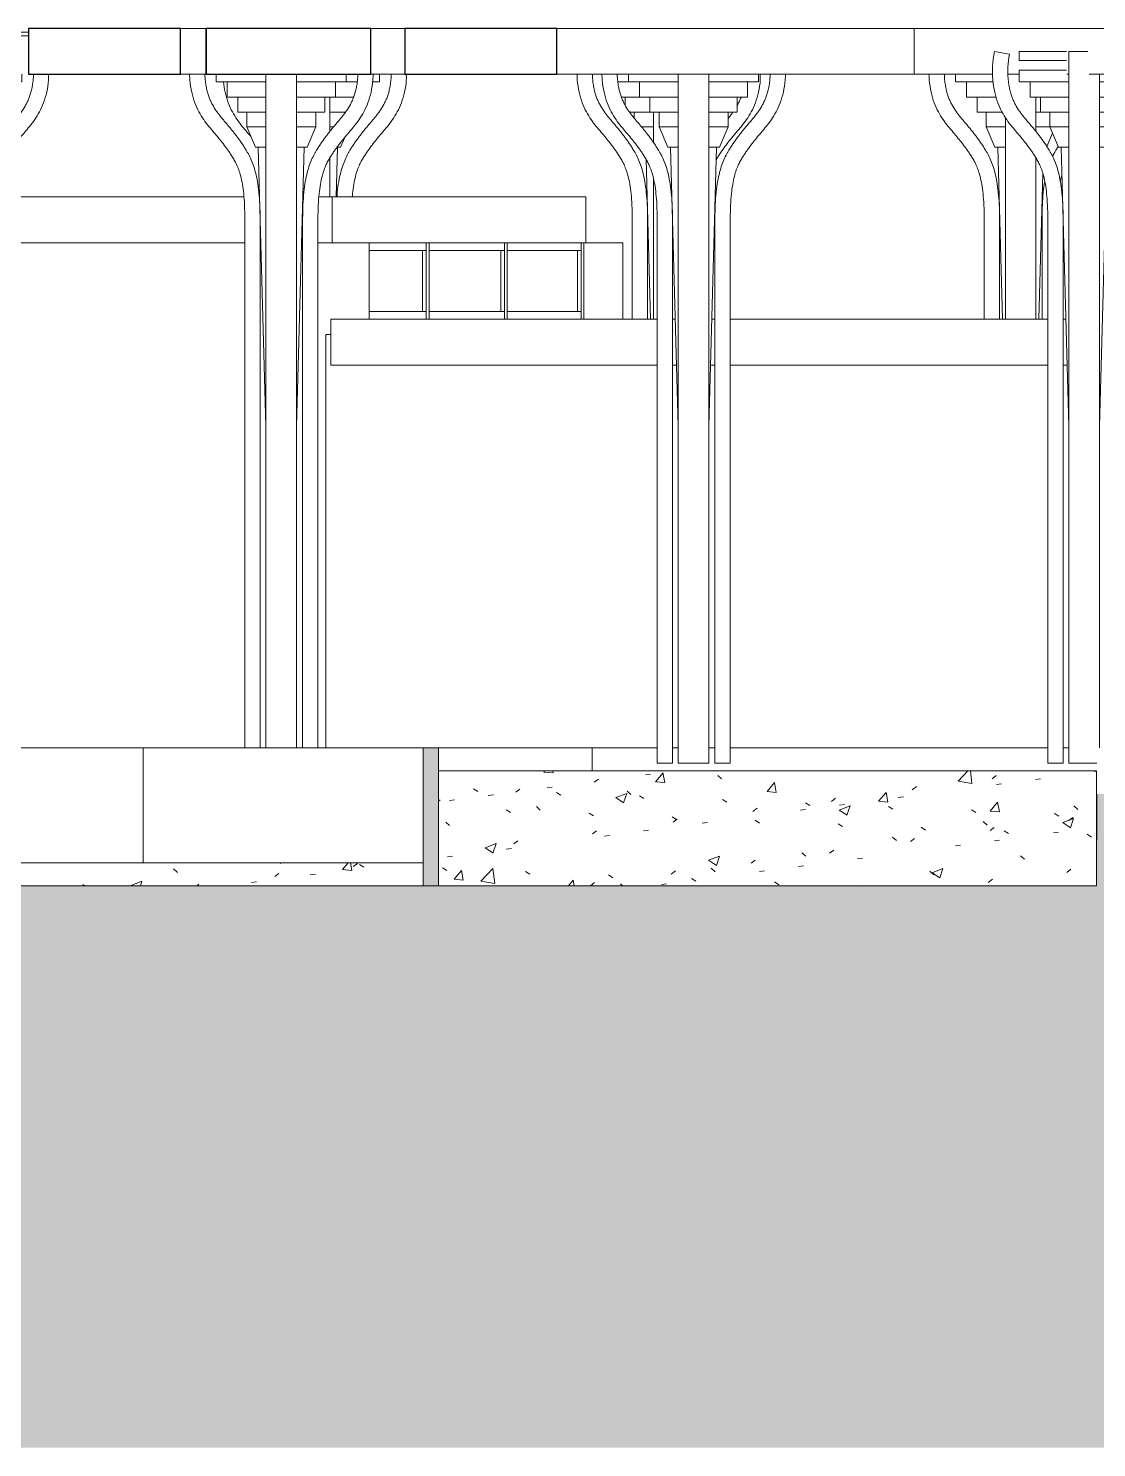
# Model space of a CAD drawing. Header units: millimetres. Extents: x -53195 to 48757, y -8729 to 15500.
# Drawn here: x 4624 to 11604, y -4570 to 4700 of the extents above; entities that cross this region are included whole.
import ezdxf

# ---------------------------------------------------------------- set-up
doc = ezdxf.new("R2010")
doc.units = ezdxf.units.MM
for name, color, linetype, lineweight in [('A-DETL-GENF', 92, 'Continuous', 9), ('A-DETL-THIN', 151, 'Continuous', 9), ('A-FLOR', 192, 'Continuous', 9), ('A-FLOR-FNSH', 192, 'Continuous', 35), ('A-FLOR-PATT', 8, 'Continuous', 35), ('A-GENM', 13, 'Continuous', 9), ('A-GLAZ-CURT', 52, 'Continuous', 9), ('A-GLAZ-CWMG', 51, 'Continuous', 9), ('A-WALL', 113, 'Continuous', 9), ('A-WALL-PATT', 111, 'Continuous', 25), ('I-WALL', 2, 'Continuous', 9)]:
    doc.layers.add(name, color=color, linetype=linetype, lineweight=lineweight)
pattern_1 = [(50, (-5970.54, 5575), (728.737, -63.756), [76.2, -838.2]), (355, (-5970.54, 5575), (-140.972, 764.228), [60.96, -670.56]), (100.451, (-5909.8, 5569.7), (587.77, 700.467), [64.76, -712.36]), (46.184, (-5970.5, 5778.2), (1084.316, -168.17), [114.3, -1257.3]), (96.636, (-5880.2, 5764.2), (949.61, 989.71), [97.14, -1068.54]), (351.184, (-5970.5, 5778.2), (949.62, 989.7), [91.44, -1005.84]), (21, (-5868.94, 5727.4), (606.458, -409.06), [76.2, -838.2]), (326, (-5868.94, 5727.4), (247.208, 736.753), [60.96, -670.56]), (71.451, (-5818.4, 5693.3), (853.668, 327.685), [64.76, -712.36]), (37.5, (-5970.54, 5575), (12.3547, 338.22), [33.528, -628.904, 33.528, -647.192, -673.1]), (37.5, (-5970.54, 5575), (12.3547, 338.22), [-1343.152, 33.528, -639.572]), (7.5, (-5970.54, 5575), (267.279, 400.722), [33.528, -354.584, 33.528, -613.664, -256.54]), (7.5, (-5970.54, 5575), (267.279, 400.722), [-1035.304, 33.528, -223.012]), (327.5, (-6197.1, 5575), (542.3633, -22.9153), [33.528, -220.472, 33.528, -758.952, -1051.56]), (327.5, (-6197.1, 5575), (542.3633, -22.9153), [-1046.48, 33.528, -1018.032]), (317.5, (-6298.7, 5575), (592.517, 101.707), [33.528, -296.672, 33.528, -492.76, -746.76]), (317.5, (-6298.7, 5575), (592.517, 101.707), [-856.488, 33.528, -713.232])]

# ---------------------------------------------------------------- blocks, each defined once
blk = doc.blocks.new('System Panel - Glazed-164033-Section 4')
at = {"layer": 'A-GLAZ-CURT'}
blk.add_line((8211.8, 2850), (8211.8, 3250), dxfattribs=at)
blk = doc.blocks.new('Rectangular Mullion - 50 x 150mm-163985-Section 4')
at = {"layer": 'A-GLAZ-CWMG'}
for p, q in [((7752.4, 2800), (7752.4, 2850)), ((7752.4, 2850), (8235.6, 2850)), ((8235.6, 2850), (8235.6, 2800))]:
    blk.add_line(p, q, dxfattribs=at)
blk = doc.blocks.new('System Panel - Glazed-164034-Section 4')
at = {"layer": 'A-GLAZ-CURT'}
blk.add_line((7710.4, 2850), (7710.4, 3250), dxfattribs=at)
blk = doc.blocks.new('Rectangular Mullion - 50 x 150mm-163987-Section 4')
at = {"layer": 'A-GLAZ-CWMG'}
for p, q in [((7241.9, 2800), (7241.9, 2850)), ((7241.9, 2850), (7734.1, 2850)), ((7734.1, 2850), (7734.1, 2800))]:
    blk.add_line(p, q, dxfattribs=at)
blk = doc.blocks.new('Rectangular Mullion - 50 x 150mm-V5-Section 4')
at = {"layer": 'A-GLAZ-CWMG'}
for p, q in [((6850.8, 2850), (7223.6, 2850)), ((7223.6, 2850), (7223.6, 2800))]:
    blk.add_line(p, q, dxfattribs=at)
blk = doc.blocks.new('Rectangular Mullion - 50 x 150mm-163982-Section 4')
at = {"layer": 'A-GLAZ-CWMG'}
for p, q in [((7734.1, 3300), (7752.4, 3300)), ((7734.1, 3300), (7734.1, 2800)), ((7752.4, 3300), (7752.4, 2800))]:
    blk.add_line(p, q, dxfattribs=at)
blk = doc.blocks.new('Rectangular Mullion - 50 x 150mm-163992-Section 4')
at = {"layer": 'A-GLAZ-CWMG'}
for p, q in [((8235.6, 3300), (8253.8, 3300)), ((8235.6, 2800), (8235.6, 3300)), ((8253.8, 2800), (8253.8, 3300))]:
    blk.add_line(p, q, dxfattribs=at)
blk = doc.blocks.new('Rectangular Mullion - 50 x 150mm-163983-Section 4')
at = {"layer": 'A-GLAZ-CWMG'}
for p, q in [((7223.6, 3300), (6850.8, 3300)), ((7223.6, 3250), (6850.8, 3250)), ((7223.6, 3300), (7223.6, 3250))]:
    blk.add_line(p, q, dxfattribs=at)
blk = doc.blocks.new('Rectangular Mullion - 50 x 150mm-164031-Section 4')
at = {"layer": 'A-GLAZ-CWMG'}
for p, q in [((7734.1, 3300), (7507.6, 3300)), ((7734.1, 3250), (7507.6, 3250)), ((7734.1, 3300), (7734.1, 3250))]:
    blk.add_line(p, q, dxfattribs=at)
blk = doc.blocks.new('Rectangular Mullion - 50 x 150mm-V6-Section 4')
at = {"layer": 'A-GLAZ-CWMG'}
for p, q in [((7752.4, 3250), (7752.4, 3300)), ((8235.6, 3300), (7752.4, 3300)), ((8235.6, 3250), (7752.4, 3250)), ((8235.6, 3300), (8235.6, 3250))]:
    blk.add_line(p, q, dxfattribs=at)
blk = doc.blocks.new('Rectangular Mullion - 50 x 150mm-164032-Section 4')
at = {"layer": 'A-GLAZ-CWMG'}
for p, q in [((7241.9, 3250), (7241.9, 3300)), ((7507.6, 3300), (7241.9, 3300)), ((7507.6, 3250), (7241.9, 3250))]:
    blk.add_line(p, q, dxfattribs=at)
blk = doc.blocks.new('Family7 - Family7-230587-Section 4')
at = {"layer": 'A-GENM', "lineweight": 25}
for p, q in [((5617.4, 4700), (4623.8, 4700)), ((4623.8, 4700), (4623.8, 4400)), ((5617.4, 4400), (5617.4, 4700)), ((6862.6, 4700), (5785.4, 4700)), ((5785.4, 4700), (5785.4, 4400)), ((6862.6, 4400), (6862.6, 4700)), ((8076, 4700), (7083.5, 4700)), ((7083.5, 4700), (7083.5, 4400)), ((8076, 4400), (8076, 4700)), ((4623.8, 4400), (5617.4, 4400)), ((5785.4, 4400), (6862.6, 4400)), ((7083.5, 4400), (8076, 4400))]:
    blk.add_line(p, q, dxfattribs=at)
at = {"layer": 'A-GENM'}
for p, q in [((5617.4, 4700), (5783.9, 4700)), ((5783.9, 4700), (5785.4, 4700)), ((5783.9, 4700), (5783.9, 4400)), ((6862.6, 4700), (7083.5, 4700)), ((8076, 4700), (10411.6, 4700)), ((10411.6, 4700), (12754.6, 4700)), ((10411.6, 4400), (10411.6, 4700)), ((5783.9, 4400), (5617.4, 4400)), ((5785.4, 4400), (5783.9, 4400)), ((7083.5, 4400), (6862.6, 4400)), ((10411.6, 4400), (8076, 4400)), ((10924.5, 4400), (10411.6, 4400)), ((11099.8, 4400), (11024.5, 4400)), ((11423.3, 4400), (11408.7, 4400)), ((12754.6, 4400), (11556.5, 4400))]:
    blk.add_line(p, q, dxfattribs=at)
blk = doc.blocks.new('Family8 - COLUMN-V39-Section 4')
at = {"layer": 'A-GENM'}
for p, q in [((3204.4, 4400), (3204.4, 4351.4)), ((4053.9, 4351.4), (4053.9, 4400)), ((3529, 4351.4), (3205.9, 4351.4)), ((3275.6, 4351.4), (3275.6, 4251.4)), ((4052.4, 4351.4), (3729.3, 4351.4)), ((3982.7, 4251.4), (3982.7, 4351.4)), ((3528.9, 4251.4), (3277.1, 4251.4)), ((3344.5, 4251.4), (3344.5, 4151.7)), ((3981.2, 4251.4), (3729.4, 4251.4)), ((3913.8, 4151.7), (3913.8, 4251.4)), ((3528.9, 4151.7), (3346.1, 4151.7)), ((3403.7, 4151.7), (3403.7, 4056.7)), ((3912.2, 4151.7), (3729.4, 4151.7)), ((3854.5, 4056.7), (3854.5, 4151.7)), ((3403.7, 4056.7), (3460.4, 3923.2)), ((3529.2, 4056.7), (3403.7, 4056.7)), ((3854.5, 4056.7), (3729.1, 4056.7)), ((3797.9, 3923.2), (3854.5, 4056.7)), ((3478.2, 3923.2), (3460.4, 3923.2)), ((3529.1, 2100), (3479.1, 3923.2)), ((3479.1, 3923.2), (3529.3, 3923.2)), ((3729, 3923.2), (3779.1, 3923.2)), ((3779.1, 3923.2), (3729.1, 2100)), ((3797.9, 3923.2), (3780.1, 3923.2)), ((3391.2, 3456.4), (3391.2, 0)), ((3491.2, 3456.4), (3491.2, 0)), ((3529.3, 0), (3529.3, 3456.4)), ((3729, 3456.4), (3729, 0)), ((3769.1, 3456.4), (3769.1, 0)), ((3869.1, 0), (3869.1, 3456.4))]:
    blk.add_line(p, q, dxfattribs=at)
for points, knots in [([(3030.3, 4399.8), (3030.6, 4387.4), (3032.9, 4346.6), (3042.7, 4282.3), (3063.4, 4212.6), (3090.7, 4153.6), (3122.3, 4103.1), (3155.9, 4059.2), (3189.3, 4020.1), (3220.1, 3983.8), (3249.2, 3947.7), (3273, 3915.6), (3292.4, 3887.4), (3307.3, 3864.7), (3322.5, 3839.8), (3342.5, 3801.5), (3365.6, 3739.4), (3385.7, 3628.5), (3391.2, 3520.9), (3391.2, 3456.4)], [-2.390716, -2.390716, -2.390716, -2.390716, -2.321029, -2.155241, -1.989453, -1.823666, -1.657878, -1.49209, -1.326302, -1.160515, -0.994727, -0.828939, -0.746045, -0.663151, -0.580257, -0.497363, -0.331576, -0.165788, 0, 0, 0, 0]), ([(3491.2, 3456.4), (3491.2, 3523.7), (3486.9, 3609.5), (3474.3, 3700.9), (3461.6, 3759.7), (3446.1, 3810.2), (3428.3, 3853.3), (3412.6, 3883.4), (3400.4, 3904.1), (3393.1, 3915.8), (3387.7, 3924.3), (3382.3, 3932.7), (3375.6, 3942.8), (3367.6, 3954.6), (3357, 3969.8), (3343.8, 3988), (3328.2, 4008.7), (3312.5, 4028.5), (3296.9, 4047.6), (3283.7, 4063.4), (3273.1, 4075.9), (3262.3, 4088.6), (3249, 4104.2), (3233.6, 4122.8), (3218.8, 4141.6), (3200.1, 4167.4), (3183.1, 4194.6), (3168.1, 4224.7), (3158, 4249), (3149.1, 4275.6), (3141.5, 4305), (3135.6, 4336.9), (3131.9, 4368.7), (3130.6, 4390.2), (3130.3, 4399.8)], [0, 0, 0, 0, 0.165788, 0.248682, 0.331576, 0.414469, 0.497363, 0.580257, 0.621704, 0.663151, 0.683875, 0.704598, 0.746045, 0.787492, 0.828939, 0.911833, 0.994727, 1.077621, 1.160515, 1.243408, 1.284855, 1.326302, 1.409196, 1.49209, 1.574984, 1.657878, 1.823666, 1.90656, 1.989453, 2.072347, 2.155241, 2.238135, 2.321029, 2.384771, 2.384771, 2.384771, 2.384771]), ([(3529.3, 3456.4), (3529.3, 3520.9), (3529.3, 3628.5), (3529.3, 3739.4), (3529.3, 3801.5), (3529.3, 3839.8), (3529.3, 3864.7), (3529.3, 3887.4), (3529.3, 3915.6), (3529.3, 3947.7), (3529.3, 3983.8), (3529.3, 4020.1), (3529.3, 4059.2), (3529.3, 4103.1), (3529.3, 4153.6), (3529.3, 4212.6), (3529.3, 4282.3), (3529.3, 4346.6), (3529.3, 4387.4), (3529.3, 4399.8)], [0, 0, 0, 0, 0.165788, 0.331576, 0.497363, 0.580257, 0.663151, 0.746045, 0.828939, 0.994727, 1.160515, 1.326302, 1.49209, 1.657878, 1.823666, 1.989453, 2.155241, 2.321029, 2.390716, 2.390716, 2.390716, 2.390716]), ([(3729, 4399.8), (3729, 4387.4), (3729, 4346.6), (3729, 4282.3), (3729, 4212.6), (3729, 4153.6), (3729, 4103.1), (3729, 4059.2), (3729, 4020.1), (3729, 3983.8), (3729, 3947.7), (3729, 3915.6), (3729, 3887.4), (3729, 3864.7), (3729, 3839.8), (3729, 3801.5), (3729, 3739.4), (3729, 3628.5), (3729, 3520.9), (3729, 3456.4)], [-2.390716, -2.390716, -2.390716, -2.390716, -2.321029, -2.155241, -1.989453, -1.823666, -1.657878, -1.49209, -1.326302, -1.160515, -0.994727, -0.828939, -0.746045, -0.663151, -0.580257, -0.497363, -0.331576, -0.165788, 0, 0, 0, 0]), ([(4129.9, 4399.8), (4129.6, 4390.2), (4128.4, 4368.7), (4124.7, 4336.9), (4118.8, 4305), (4111.2, 4275.6), (4102.3, 4249), (4092.1, 4224.7), (4077.2, 4194.6), (4060.2, 4167.4), (4041.5, 4141.6), (4026.7, 4122.8), (4011.3, 4104.2), (3998, 4088.6), (3987.2, 4075.9), (3976.5, 4063.4), (3963.4, 4047.6), (3947.7, 4028.5), (3932.1, 4008.7), (3916.4, 3988), (3903.3, 3969.8), (3892.7, 3954.6), (3884.7, 3942.8), (3878, 3932.7), (3872.6, 3924.3), (3867.1, 3915.8), (3859.9, 3904.1), (3847.7, 3883.4), (3831.9, 3853.3), (3814.1, 3810.2), (3798.6, 3759.7), (3785.9, 3700.9), (3773.3, 3609.5), (3769.1, 3523.7), (3769.1, 3456.4)], [-2.384771, -2.384771, -2.384771, -2.384771, -2.321029, -2.238135, -2.155241, -2.072347, -1.989453, -1.90656, -1.823666, -1.657878, -1.574984, -1.49209, -1.409196, -1.326302, -1.284855, -1.243408, -1.160515, -1.077621, -0.994727, -0.911833, -0.828939, -0.787492, -0.746045, -0.704598, -0.683875, -0.663151, -0.621704, -0.580257, -0.497363, -0.414469, -0.331576, -0.248682, -0.165788, 0, 0, 0, 0]), ([(3869.1, 3456.4), (3869.1, 3520.9), (3874.5, 3628.5), (3894.7, 3739.4), (3917.7, 3801.5), (3937.7, 3839.8), (3953, 3864.7), (3967.8, 3887.4), (3987.2, 3915.6), (4011.1, 3947.7), (4040.2, 3983.8), (4070.9, 4020.1), (4104.3, 4059.2), (4138, 4103.1), (4169.6, 4153.6), (4196.8, 4212.6), (4217.6, 4282.3), (4227.4, 4346.6), (4229.6, 4387.4), (4229.9, 4399.8)], [0, 0, 0, 0, 0.165788, 0.331576, 0.497363, 0.580257, 0.663151, 0.746045, 0.828939, 0.994727, 1.160515, 1.326302, 1.49209, 1.657878, 1.823666, 1.989453, 2.155241, 2.321029, 2.390716, 2.390716, 2.390716, 2.390716])]:
    blk.add_open_spline(points, degree=3, knots=knots, dxfattribs=at)
blk = doc.blocks.new('Family8 - COLUMN-V40-Section 4')
at = {"layer": 'A-GENM'}
for p, q in [((8545.6, 4400), (8545.6, 4351.4)), ((9395.1, 4351.4), (9395.1, 4400)), ((8870.2, 4351.4), (8547.1, 4351.4)), ((8616.8, 4351.4), (8616.8, 4251.4)), ((9393.6, 4351.4), (9070.5, 4351.4)), ((9323.9, 4251.4), (9323.9, 4351.4)), ((8870.1, 4251.4), (8618.3, 4251.4)), ((8685.7, 4251.4), (8685.7, 4151.7)), ((9322.4, 4251.4), (9070.6, 4251.4)), ((9255, 4151.7), (9255, 4251.4)), ((8870.1, 4151.7), (8687.3, 4151.7)), ((8744.9, 4151.7), (8744.9, 4056.7)), ((9253.4, 4151.7), (9070.6, 4151.7)), ((9195.7, 4056.7), (9195.7, 4151.7)), ((8744.9, 4056.7), (8801.6, 3923.2)), ((8870.4, 4056.7), (8744.9, 4056.7)), ((9195.7, 4056.7), (9070.3, 4056.7)), ((9139.1, 3923.2), (9195.7, 4056.7)), ((8819.4, 3923.2), (8801.6, 3923.2)), ((8870.3, 2100), (8820.3, 3923.2)), ((8820.3, 3923.2), (8870.5, 3923.2)), ((9070.2, 3923.2), (9120.3, 3923.2)), ((9120.3, 3923.2), (9070.3, 2100)), ((9139.1, 3923.2), (9121.3, 3923.2)), ((8732.4, 3456.4), (8732.4, -100)), ((8832.4, 3456.4), (8832.4, -100)), ((8870.5, -100), (8870.5, 3456.4)), ((9070.2, 3456.4), (9070.2, -100)), ((9110.3, 3456.4), (9110.3, -100)), ((9210.3, -100), (9210.3, 3456.4)), ((8832.4, -100), (8732.4, -100)), ((9070.2, -100), (8870.5, -100)), ((9210.3, -100), (9110.3, -100))]:
    blk.add_line(p, q, dxfattribs=at)
for points, knots in [([(8371.5, 4399.8), (8371.8, 4387.4), (8374.1, 4346.6), (8383.9, 4282.3), (8404.6, 4212.6), (8431.9, 4153.6), (8463.5, 4103.1), (8497.1, 4059.2), (8530.5, 4020.1), (8561.3, 3983.8), (8590.4, 3947.7), (8614.2, 3915.6), (8633.6, 3887.4), (8648.5, 3864.7), (8663.7, 3839.8), (8683.7, 3801.5), (8706.8, 3739.4), (8726.9, 3628.5), (8732.4, 3520.9), (8732.4, 3456.4)], [-2.390716, -2.390716, -2.390716, -2.390716, -2.321029, -2.155241, -1.989453, -1.823666, -1.657878, -1.49209, -1.326302, -1.160515, -0.994727, -0.828939, -0.746045, -0.663151, -0.580257, -0.497363, -0.331576, -0.165788, 0, 0, 0, 0]), ([(8832.4, 3456.4), (8832.4, 3523.7), (8828.1, 3609.5), (8815.5, 3700.9), (8802.8, 3759.7), (8787.3, 3810.2), (8769.5, 3853.3), (8753.8, 3883.4), (8741.6, 3904.1), (8734.3, 3915.8), (8728.9, 3924.3), (8723.5, 3932.7), (8716.8, 3942.8), (8708.8, 3954.6), (8698.2, 3969.8), (8685, 3988), (8669.4, 4008.7), (8653.7, 4028.5), (8638.1, 4047.6), (8624.9, 4063.4), (8614.3, 4075.9), (8603.5, 4088.6), (8590.2, 4104.2), (8574.8, 4122.8), (8560, 4141.6), (8541.3, 4167.4), (8524.3, 4194.6), (8509.3, 4224.7), (8499.2, 4249), (8490.3, 4275.6), (8482.7, 4305), (8476.8, 4336.9), (8473.1, 4368.7), (8471.8, 4390.2), (8471.5, 4399.8)], [0, 0, 0, 0, 0.165788, 0.248682, 0.331576, 0.414469, 0.497363, 0.580257, 0.621704, 0.663151, 0.683875, 0.704598, 0.746045, 0.787492, 0.828939, 0.911833, 0.994727, 1.077621, 1.160515, 1.243408, 1.284855, 1.326302, 1.409196, 1.49209, 1.574984, 1.657878, 1.823666, 1.90656, 1.989453, 2.072347, 2.155241, 2.238135, 2.321029, 2.384771, 2.384771, 2.384771, 2.384771]), ([(8870.5, 3456.4), (8870.5, 3520.9), (8870.5, 3628.5), (8870.5, 3739.4), (8870.5, 3801.5), (8870.5, 3839.8), (8870.5, 3864.7), (8870.5, 3887.4), (8870.5, 3915.6), (8870.5, 3947.7), (8870.5, 3983.8), (8870.5, 4020.1), (8870.5, 4059.2), (8870.5, 4103.1), (8870.5, 4153.6), (8870.5, 4212.6), (8870.5, 4282.3), (8870.5, 4346.6), (8870.5, 4387.4), (8870.5, 4399.8)], [0, 0, 0, 0, 0.165788, 0.331576, 0.497363, 0.580257, 0.663151, 0.746045, 0.828939, 0.994727, 1.160515, 1.326302, 1.49209, 1.657878, 1.823666, 1.989453, 2.155241, 2.321029, 2.390716, 2.390716, 2.390716, 2.390716]), ([(9070.2, 4399.8), (9070.2, 4387.4), (9070.2, 4346.6), (9070.2, 4282.3), (9070.2, 4212.6), (9070.2, 4153.6), (9070.2, 4103.1), (9070.2, 4059.2), (9070.2, 4020.1), (9070.2, 3983.8), (9070.2, 3947.7), (9070.2, 3915.6), (9070.2, 3887.4), (9070.2, 3864.7), (9070.2, 3839.8), (9070.2, 3801.5), (9070.2, 3739.4), (9070.2, 3628.5), (9070.2, 3520.9), (9070.2, 3456.4)], [-2.390716, -2.390716, -2.390716, -2.390716, -2.321029, -2.155241, -1.989453, -1.823666, -1.657878, -1.49209, -1.326302, -1.160515, -0.994727, -0.828939, -0.746045, -0.663151, -0.580257, -0.497363, -0.331576, -0.165788, 0, 0, 0, 0]), ([(9471.1, 4399.8), (9470.8, 4390.2), (9469.6, 4368.7), (9465.9, 4336.9), (9460, 4305), (9452.4, 4275.6), (9443.5, 4249), (9433.4, 4224.7), (9418.4, 4194.6), (9401.4, 4167.4), (9382.7, 4141.6), (9367.9, 4122.8), (9352.5, 4104.2), (9339.2, 4088.6), (9328.4, 4075.9), (9317.7, 4063.4), (9304.6, 4047.6), (9288.9, 4028.5), (9273.3, 4008.7), (9257.6, 3988), (9244.5, 3969.8), (9233.9, 3954.6), (9225.9, 3942.8), (9219.2, 3932.7), (9213.8, 3924.3), (9208.3, 3915.8), (9201.1, 3904.1), (9188.9, 3883.4), (9173.1, 3853.3), (9155.3, 3810.2), (9139.8, 3759.7), (9127.1, 3700.9), (9114.5, 3609.5), (9110.3, 3523.7), (9110.3, 3456.4)], [-2.384771, -2.384771, -2.384771, -2.384771, -2.321029, -2.238135, -2.155241, -2.072347, -1.989453, -1.90656, -1.823666, -1.657878, -1.574984, -1.49209, -1.409196, -1.326302, -1.284855, -1.243408, -1.160515, -1.077621, -0.994727, -0.911833, -0.828939, -0.787492, -0.746045, -0.704598, -0.683875, -0.663151, -0.621704, -0.580257, -0.497363, -0.414469, -0.331576, -0.248682, -0.165788, 0, 0, 0, 0]), ([(9210.3, 3456.4), (9210.3, 3520.9), (9215.7, 3628.5), (9235.9, 3739.4), (9258.9, 3801.5), (9278.9, 3839.8), (9294.2, 3864.7), (9309, 3887.4), (9328.4, 3915.6), (9352.3, 3947.7), (9381.4, 3983.8), (9412.1, 4020.1), (9445.5, 4059.2), (9479.2, 4103.1), (9510.8, 4153.6), (9538, 4212.6), (9558.8, 4282.3), (9568.6, 4346.6), (9570.8, 4387.4), (9571.2, 4399.8)], [0, 0, 0, 0, 0.165788, 0.331576, 0.497363, 0.580257, 0.663151, 0.746045, 0.828939, 0.994727, 1.160515, 1.326302, 1.49209, 1.657878, 1.823666, 1.989453, 2.155241, 2.321029, 2.390716, 2.390716, 2.390716, 2.390716])]:
    blk.add_open_spline(points, degree=3, knots=knots, dxfattribs=at)
blk = doc.blocks.new('Family8 - COLUMN-V41-Section 4')
at = {"layer": 'A-GENM'}
for p, q in [((11034.4, 4532.6), (10935.9, 4550)), ((11098.4, 4550), (11098.4, 4490)), ((11408.4, 4550), (11098.4, 4550)), ((11423.3, 4550), (11547.7, 4550)), ((11098.4, 4490), (11408.4, 4490)), ((11098.4, 4426.4), (11098.4, 4351.4)), ((11408.4, 4426.4), (11098.4, 4426.4)), ((11947.9, 4351.4), (11947.9, 4400)), ((11422.9, 4351.4), (11099.8, 4351.4)), ((11169.6, 4351.4), (11169.6, 4251.4)), ((11946.4, 4351.4), (11623.3, 4351.4)), ((11876.7, 4251.4), (11876.7, 4351.4)), ((11422.9, 4251.4), (11171.1, 4251.4)), ((11238.5, 4251.4), (11238.5, 4151.7)), ((11875.1, 4251.4), (11623.4, 4251.4)), ((11807.7, 4151.7), (11807.7, 4251.4)), ((11422.9, 4151.7), (11240.1, 4151.7)), ((11297.7, 4151.7), (11297.7, 4056.7)), ((11806.2, 4151.7), (11623.4, 4151.7)), ((11748.5, 4056.7), (11748.5, 4151.7)), ((11297.7, 4056.7), (11354.4, 3923.2)), ((11423.2, 4056.7), (11297.7, 4056.7)), ((11748.5, 4056.7), (11623.1, 4056.7)), ((11691.9, 3923.2), (11748.5, 4056.7)), ((11372.2, 3923.2), (11354.4, 3923.2)), ((11423.1, 2100), (11373.1, 3923.2)), ((11373.1, 3923.2), (11423.3, 3923.2)), ((11623, 3923.2), (11673.1, 3923.2)), ((11673.1, 3923.2), (11623.1, 2100)), ((11691.9, 3923.2), (11674.1, 3923.2)), ((11285.2, 3456.4), (11285.2, -100)), ((11385.2, 3456.4), (11385.2, -100)), ((11423.3, -100), (11423.3, 3456.4)), ((11623, 3456.4), (11623, 0)), ((11663, 3456.4), (11663, 0)), ((11763, 0), (11763, 3456.4)), ((11385.2, -100), (11285.2, -100)), ((11605.5, -100), (11423.3, -100))]:
    blk.add_line(p, q, dxfattribs=at)
for points, knots in [([(10935.9, 4550), (10924, 4482.2), (10920.4, 4388.5), (10936.7, 4282.3), (10957.4, 4212.6), (10984.7, 4153.6), (11016.3, 4103.1), (11049.9, 4059.2), (11083.3, 4020.1), (11114, 3983.8), (11143.1, 3947.7), (11167, 3915.6), (11186.4, 3887.4), (11201.3, 3864.7), (11216.5, 3839.8), (11236.5, 3801.5), (11259.6, 3739.4), (11279.7, 3628.5), (11285.2, 3520.9), (11285.2, 3456.4)], [-2.652605, -2.652605, -2.652605, -2.652605, -2.321029, -2.155241, -1.989453, -1.823666, -1.657878, -1.49209, -1.326302, -1.160515, -0.994727, -0.828939, -0.746045, -0.663151, -0.580257, -0.497363, -0.331576, -0.165788, 0, 0, 0, 0]), ([(11423.3, 3456.4), (11423.3, 3520.9), (11423.3, 3628.5), (11423.3, 3739.4), (11423.3, 3801.5), (11423.3, 3839.8), (11423.3, 3864.7), (11423.3, 3887.4), (11423.3, 3915.6), (11423.3, 3947.7), (11423.3, 3983.8), (11423.3, 4020.1), (11423.3, 4059.2), (11423.3, 4103.1), (11423.3, 4153.6), (11423.3, 4212.6), (11423.3, 4282.3), (11423.3, 4388.5), (11423.3, 4482.2), (11423.3, 4550)], [0, 0, 0, 0, 0.165788, 0.331576, 0.497363, 0.580257, 0.663151, 0.746045, 0.828939, 0.994727, 1.160515, 1.326302, 1.49209, 1.657878, 1.823666, 1.989453, 2.155241, 2.321029, 2.652605, 2.652605, 2.652605, 2.652605]), ([(11385.2, 3456.4), (11385.2, 3523.7), (11380.9, 3609.5), (11368.3, 3700.9), (11355.6, 3759.7), (11340.1, 3810.2), (11322.3, 3853.3), (11306.6, 3883.4), (11294.4, 3904.1), (11287.1, 3915.8), (11281.7, 3924.3), (11276.3, 3932.7), (11269.5, 3942.8), (11261.6, 3954.6), (11251, 3969.8), (11237.8, 3988), (11222.2, 4008.7), (11206.5, 4028.5), (11190.9, 4047.6), (11177.7, 4063.4), (11167.1, 4075.9), (11156.3, 4088.6), (11143, 4104.2), (11127.5, 4122.8), (11112.8, 4141.6), (11094, 4167.4), (11077.1, 4194.6), (11062.1, 4224.7), (11052, 4249), (11043.1, 4275.6), (11035.5, 4305), (11029.6, 4336.9), (11024.2, 4382.8), (11023, 4446.1), (11029.2, 4502.8), (11034.4, 4532.6)], [0, 0, 0, 0, 0.165788, 0.248682, 0.331576, 0.414469, 0.497363, 0.580257, 0.621704, 0.663151, 0.683875, 0.704598, 0.746045, 0.787492, 0.828939, 0.911833, 0.994727, 1.077621, 1.160515, 1.243408, 1.284855, 1.326302, 1.409196, 1.49209, 1.574984, 1.657878, 1.823666, 1.90656, 1.989453, 2.072347, 2.155241, 2.238135, 2.321029, 2.486817, 2.652605, 2.652605, 2.652605, 2.652605]), ([(11623, 4399.8), (11623, 4387.4), (11623, 4346.6), (11623, 4282.3), (11623, 4212.6), (11623, 4153.6), (11623, 4103.1), (11623, 4059.2), (11623, 4020.1), (11623, 3983.8), (11623, 3947.7), (11623, 3915.6), (11623, 3887.4), (11623, 3864.7), (11623, 3839.8), (11623, 3801.5), (11623, 3739.4), (11623, 3628.5), (11623, 3520.9), (11623, 3456.4)], [-2.390716, -2.390716, -2.390716, -2.390716, -2.321029, -2.155241, -1.989453, -1.823666, -1.657878, -1.49209, -1.326302, -1.160515, -0.994727, -0.828939, -0.746045, -0.663151, -0.580257, -0.497363, -0.331576, -0.165788, 0, 0, 0, 0]), ([(12023.9, 4399.8), (12023.6, 4390.2), (12022.4, 4368.7), (12018.7, 4336.9), (12012.7, 4305), (12005.2, 4275.6), (11996.2, 4249), (11986.1, 4224.7), (11971.2, 4194.6), (11954.2, 4167.4), (11935.5, 4141.6), (11920.7, 4122.8), (11905.2, 4104.2), (11891.9, 4088.6), (11881.2, 4075.9), (11870.5, 4063.4), (11857.4, 4047.6), (11841.7, 4028.5), (11826.1, 4008.7), (11810.4, 3988), (11797.3, 3969.8), (11786.7, 3954.6), (11778.7, 3942.8), (11772, 3932.7), (11766.6, 3924.3), (11761.1, 3915.8), (11753.8, 3904.1), (11741.6, 3883.4), (11725.9, 3853.3), (11708.1, 3810.2), (11692.6, 3759.7), (11679.9, 3700.9), (11667.3, 3609.5), (11663, 3523.7), (11663, 3456.4)], [-2.384771, -2.384771, -2.384771, -2.384771, -2.321029, -2.238135, -2.155241, -2.072347, -1.989453, -1.90656, -1.823666, -1.657878, -1.574984, -1.49209, -1.409196, -1.326302, -1.284855, -1.243408, -1.160515, -1.077621, -0.994727, -0.911833, -0.828939, -0.787492, -0.746045, -0.704598, -0.683875, -0.663151, -0.621704, -0.580257, -0.497363, -0.414469, -0.331576, -0.248682, -0.165788, 0, 0, 0, 0]), ([(11763, 3456.4), (11763, 3520.9), (11768.5, 3628.5), (11788.6, 3739.4), (11811.7, 3801.5), (11831.7, 3839.8), (11847, 3864.7), (11861.8, 3887.4), (11881.2, 3915.6), (11905.1, 3947.7), (11934.2, 3983.8), (11964.9, 4020.1), (11998.3, 4059.2), (12031.9, 4103.1), (12063.5, 4153.6), (12090.8, 4212.6), (12111.5, 4282.3), (12121.4, 4346.6), (12123.6, 4387.4), (12123.9, 4399.8)], [0, 0, 0, 0, 0.165788, 0.331576, 0.497363, 0.580257, 0.663151, 0.746045, 0.828939, 0.994727, 1.160515, 1.326302, 1.49209, 1.657878, 1.823666, 1.989453, 2.155241, 2.321029, 2.390716, 2.390716, 2.390716, 2.390716])]:
    blk.add_open_spline(points, degree=3, knots=knots, dxfattribs=at)
blk = doc.blocks.new('Family8 - COLUMN-V49-Section 4')
at = {"layer": 'A-GENM'}
for p, q in [((4581.3, 4351.4), (4581.3, 4400)), ((4056.4, 4351.4), (4052.1, 4351.4)), ((4579.9, 4351.4), (4256.8, 4351.4)), ((4510.1, 4251.4), (4510.1, 4351.4)), ((4056.4, 4251.4), (3980.7, 4251.4)), ((4508.6, 4251.4), (4256.9, 4251.4)), ((4441.2, 4151.7), (4441.2, 4251.4)), ((4048.5, 4151.7), (3911.9, 4151.7)), ((3931.2, 4151.7), (3931.2, 4056.7)), ((4439.7, 4151.7), (4256.9, 4151.7)), ((4382, 4056.7), (4382, 4151.7)), ((3931.2, 4056.7), (3944.8, 4024.7)), ((3969.9, 4056.7), (3931.2, 4056.7)), ((4382, 4056.7), (4256.6, 4056.7)), ((4325.4, 3923.2), (4382, 4056.7)), ((4005.7, 3923.2), (3993.6, 3923.2)), ((4015.5, 3600), (4006.6, 3923.2)), ((4006.6, 3923.2), (4056.8, 3923.2)), ((4256.4, 3923.2), (4306.6, 3923.2)), ((4306.6, 3923.2), (4297.8, 3600)), ((4325.4, 3923.2), (4307.5, 3923.2))]:
    blk.add_line(p, q, dxfattribs=at)
for points, knots in [([(4056.8, 4163.2), (4056.8, 4179.1), (4056.8, 4216), (4056.8, 4282.7), (4056.8, 4345.5), (4056.8, 4388.4), (4056.8, 4401.4)], [1.8480705, 1.8480705, 1.8480705, 1.8480705, 1.9894535, 2.1552413, 2.3210291, 2.3907161, 2.3907161, 2.3907161, 2.3907161]), ([(4256.4, 4399.8), (4256.4, 4387.4), (4256.4, 4346.6), (4256.4, 4282.3), (4256.4, 4212.6), (4256.4, 4153.6), (4256.4, 4103.1), (4256.4, 4059.2), (4256.4, 4020.1), (4256.4, 3983.8), (4256.4, 3947.7), (4256.4, 3915.6), (4256.4, 3887.4), (4256.4, 3864.7), (4256.4, 3839.8), (4256.4, 3801.7), (4256.4, 3737.3), (4256.4, 3665.1), (4256.4, 3605.5), (4256.4, 3597.8)], [-2.390716, -2.390716, -2.390716, -2.390716, -2.321029, -2.155241, -1.989453, -1.823666, -1.657878, -1.49209, -1.326302, -1.160515, -0.994727, -0.828939, -0.746045, -0.663151, -0.580257, -0.497363, -0.331576, -0.165788, -0.142101, -0.142101, -0.142101, -0.142101]), ([(4657.4, 4399.8), (4657.1, 4390.2), (4655.9, 4368.7), (4652.1, 4336.9), (4646.2, 4305), (4638.7, 4275.6), (4629.7, 4249), (4619.6, 4224.7), (4604.6, 4194.6), (4587.7, 4167.4), (4569, 4141.6), (4554.2, 4122.8), (4538.7, 4104.2), (4525.4, 4088.6), (4514.6, 4075.9), (4504, 4063.4), (4490.8, 4047.6), (4475.2, 4028.5), (4459.6, 4008.7), (4443.9, 3988), (4430.7, 3969.8), (4420.2, 3954.6), (4412.2, 3942.8), (4405.4, 3932.7), (4400, 3924.3), (4394.6, 3915.8), (4387.3, 3904.1), (4375.1, 3883.4), (4359.4, 3853.3), (4341.6, 3810.2), (4326, 3759.9), (4313.6, 3700.3), (4305.4, 3648.1), (4303, 3609.5), (4302.5, 3598.4)], [-2.384771, -2.384771, -2.384771, -2.384771, -2.321029, -2.238135, -2.155241, -2.072347, -1.989453, -1.90656, -1.823666, -1.657878, -1.574984, -1.49209, -1.409196, -1.326302, -1.284855, -1.243408, -1.160515, -1.077621, -0.994727, -0.911833, -0.828939, -0.787492, -0.746045, -0.704598, -0.683875, -0.663151, -0.621704, -0.580257, -0.497363, -0.414469, -0.331576, -0.248682, -0.165788, -0.13367, -0.13367, -0.13367, -0.13367]), ([(4402.1, 3600.1), (4402.7, 3606.9), (4407.7, 3660.2), (4422.1, 3739.4), (4445.2, 3801.5), (4465.2, 3839.8), (4480.4, 3864.7), (4495.3, 3887.4), (4514.7, 3915.6), (4538.6, 3947.7), (4567.7, 3983.8), (4598.4, 4020.1), (4631.8, 4059.2), (4665.4, 4103.1), (4697, 4153.6), (4724.5, 4212.5), (4744.5, 4282.7), (4756.5, 4345.5), (4755.7, 4388.4), (4755, 4401.4)], [0.142101, 0.142101, 0.142101, 0.142101, 0.165788, 0.331576, 0.497363, 0.580257, 0.663151, 0.746045, 0.828939, 0.994727, 1.160515, 1.326302, 1.49209, 1.657878, 1.823666, 1.989453, 2.155241, 2.321029, 2.390716, 2.390716, 2.390716, 2.390716]), ([(3893.8, 3956.3), (3891.6, 3959.6), (3884.1, 3970.4), (3871.3, 3988), (3856.2, 4008), (3846.3, 4020.5), (3841.6, 4026.3)], [0.7937692, 0.7937692, 0.7937692, 0.7937692, 0.828939, 0.9118328, 0.9947267, 1.0689989, 1.0689989, 1.0689989, 1.0689989]), ([(4056.8, 3600.1), (4056.8, 3606.9), (4056.8, 3660.2), (4056.8, 3739.4), (4056.8, 3801.5), (4056.8, 3839.8), (4056.8, 3864.7), (4056.8, 3887.4), (4056.8, 3915.6), (4056.8, 3947.7), (4056.8, 3978.2), (4056.8, 3996.8), (4056.8, 4003.3)], [0.142101, 0.142101, 0.142101, 0.142101, 0.165788, 0.331576, 0.497363, 0.580257, 0.663151, 0.746045, 0.828939, 0.994727, 1.160515, 1.249162, 1.249162, 1.249162, 1.249162]), ([(3794.7, 3923.3), (3798.2, 3918.4), (3806.6, 3906.8), (3819.9, 3887.4), (3830.2, 3871.7), (3835.6, 3863), (3836, 3862.4)], [-0.8904402, -0.8904402, -0.8904402, -0.8904402, -0.828939, -0.7460451, -0.6631512, -0.6565199, -0.6565199, -0.6565199, -0.6565199]), ([(4013.4, 3600.7), (4012.6, 3610.9), (4009.3, 3646.3), (4001.8, 3700.9), (3989.1, 3759.7), (3973.6, 3810.2), (3960.4, 3842.1), (3952.9, 3857.9), (3951.5, 3860.8)], [0.1336703, 0.1336703, 0.1336703, 0.1336703, 0.1657878, 0.2486817, 0.3315756, 0.4144695, 0.4973634, 0.5157842, 0.5157842, 0.5157842, 0.5157842]), ([(3894, 3724.4), (3901, 3695.4), (3908.9, 3659.9), (3912.2, 3605.6), (3912.6, 3598)], [-0.3158776, -0.3158776, -0.3158776, -0.3158776, -0.1657878, -0.142101, -0.142101, -0.142101, -0.142101])]:
    blk.add_open_spline(points, degree=3, knots=knots, dxfattribs=at)
blk = doc.blocks.new('Family8 - COLUMN-V50-Section 4')
at = {"layer": 'A-GENM'}
for p, q in [((6919.3, 4351.4), (6919.3, 4400)), ((6774.1, 4351.4), (6699.6, 4351.4)), ((6917.8, 4351.4), (6874.9, 4351.4)), ((6750.8, 4251.4), (6628.4, 4251.4)), ((6696.5, 4151.7), (6594.8, 4151.7)), ((6618.7, 4056.7), (6594.5, 4056.7)), ((6663.3, 3923.2), (6690.7, 3987.6)), ((6644.6, 3923.2), (6635.7, 3600)), ((6640.1, 3923.2), (6644.6, 3923.2)), ((6663.3, 3923.2), (6645.5, 3923.2))]:
    blk.add_line(p, q, dxfattribs=at)
for points, knots in [([(6995.3, 4399.8), (6995, 4390.2), (6993.8, 4368.7), (6990.1, 4336.9), (6984.2, 4305), (6976.6, 4275.6), (6967.7, 4249), (6957.6, 4224.7), (6942.6, 4194.6), (6925.6, 4167.4), (6906.9, 4141.6), (6892.1, 4122.8), (6876.7, 4104.2), (6863.4, 4088.6), (6852.6, 4075.9), (6842, 4063.4), (6828.8, 4047.6), (6813.1, 4028.5), (6797.5, 4008.7), (6781.8, 3988), (6768.7, 3969.8), (6758.1, 3954.6), (6750.1, 3942.8), (6743.4, 3932.7), (6738, 3924.3), (6732.5, 3915.8), (6725.3, 3904.1), (6713.1, 3883.4), (6697.3, 3853.3), (6679.6, 3810.2), (6664, 3759.9), (6651.5, 3700.3), (6643.3, 3648.1), (6641, 3609.5), (6640.4, 3598.4)], [-2.384771, -2.384771, -2.384771, -2.384771, -2.321029, -2.238135, -2.155241, -2.072347, -1.989453, -1.90656, -1.823666, -1.657878, -1.574984, -1.49209, -1.409196, -1.326302, -1.284855, -1.243408, -1.160515, -1.077621, -0.994727, -0.911833, -0.828939, -0.787492, -0.746045, -0.704598, -0.683875, -0.663151, -0.621704, -0.580257, -0.497363, -0.414469, -0.331576, -0.248682, -0.165788, -0.13367, -0.13367, -0.13367, -0.13367]), ([(6740, 3600.1), (6740.6, 3606.9), (6745.7, 3660.2), (6760.1, 3739.4), (6783.2, 3801.5), (6803.2, 3839.8), (6818.4, 3864.7), (6833.3, 3887.4), (6852.7, 3915.6), (6876.5, 3947.7), (6905.6, 3983.8), (6936.4, 4020.1), (6969.8, 4059.2), (7003.4, 4103.1), (7034.9, 4153.6), (7062.4, 4212.5), (7082.4, 4282.7), (7094.4, 4345.5), (7093.6, 4388.4), (7093, 4401.4)], [0.142101, 0.142101, 0.142101, 0.142101, 0.165788, 0.331576, 0.497363, 0.580257, 0.663151, 0.746045, 0.828939, 0.994727, 1.160515, 1.326302, 1.49209, 1.657878, 1.823666, 1.989453, 2.155241, 2.321029, 2.390716, 2.390716, 2.390716, 2.390716]), ([(5898.8, 4351.3), (5901.2, 4327.7), (5909.1, 4278.9), (5928.8, 4212.6), (5956.1, 4153.6), (5987.7, 4103.1), (6021.3, 4059.2), (6052.1, 4023.2), (6070.3, 4001.7), (6078.1, 3992.4)], [-2.296892, -2.296892, -2.296892, -2.296892, -2.155241, -1.989453, -1.823666, -1.657878, -1.49209, -1.326302, -1.1998, -1.1998, -1.1998, -1.1998]), ([(6594.4, 4250.7), (6594.4, 4238.1), (6594.4, 4203.6), (6594.4, 4153.6), (6594.4, 4103.1), (6594.4, 4062.4), (6594.4, 4038.8), (6594.4, 4028.8)], [-2.0790685, -2.0790685, -2.0790685, -2.0790685, -1.9894535, -1.8236657, -1.6578779, -1.4920901, -1.3621483, -1.3621483, -1.3621483, -1.3621483]), ([(6594.4, 3855.4), (6594.4, 3850.2), (6594.4, 3836.3), (6594.4, 3801.7), (6594.4, 3737.3), (6594.4, 3665.1), (6594.4, 3605.5), (6594.4, 3597.8)], [-0.6327147, -0.6327147, -0.6327147, -0.6327147, -0.5802573, -0.4973634, -0.3315756, -0.1657878, -0.142101, -0.142101, -0.142101, -0.142101])]:
    blk.add_open_spline(points, degree=3, knots=knots, dxfattribs=at)
blk = doc.blocks.new('Family8 - COLUMN-V51-Section 4')
at = {"layer": 'A-GENM'}
for p, q in [((8546.8, 4351.4), (8474.2, 4351.4)), ((8618.1, 4251.4), (8497.8, 4251.4)), ((8523.1, 4251.4), (8523.1, 4198.3)), ((8687, 4151.7), (8551.5, 4151.7)), ((8582.3, 4151.7), (8582.3, 4113.8)), ((8707.7, 4056.7), (8631.5, 4056.7)), ((8688.5, 2800), (8659.8, 3845.6)), ((8569.7, 3456.4), (8569.7, 2800)), ((8669.7, 3456.4), (8669.7, 2800)), ((8707.8, 2800), (8707.8, 3456.4))]:
    blk.add_line(p, q, dxfattribs=at)
for points, knots in [([(8208.8, 4399.8), (8209.2, 4387.4), (8211.4, 4346.6), (8221.2, 4282.3), (8241.9, 4212.6), (8269.2, 4153.6), (8300.8, 4103.1), (8334.4, 4059.2), (8367.8, 4020.1), (8398.6, 3983.8), (8427.7, 3947.7), (8451.5, 3915.6), (8470.9, 3887.4), (8485.8, 3864.7), (8501, 3839.8), (8521.1, 3801.5), (8544.1, 3739.4), (8564.3, 3628.5), (8569.7, 3520.9), (8569.7, 3456.4)], [-2.390716, -2.390716, -2.390716, -2.390716, -2.321029, -2.155241, -1.989453, -1.823666, -1.657878, -1.49209, -1.326302, -1.160515, -0.994727, -0.828939, -0.746045, -0.663151, -0.580257, -0.497363, -0.331576, -0.165788, 0, 0, 0, 0]), ([(8669.7, 3456.4), (8669.7, 3523.7), (8665.5, 3609.5), (8652.8, 3700.9), (8640.2, 3759.7), (8624.6, 3810.2), (8606.9, 3853.3), (8591.1, 3883.4), (8578.9, 3904.1), (8571.7, 3915.8), (8566.2, 3924.3), (8560.8, 3932.7), (8554.1, 3942.8), (8546.1, 3954.6), (8535.5, 3969.8), (8522.4, 3988), (8506.7, 4008.7), (8491.1, 4028.5), (8475.4, 4047.6), (8462.2, 4063.4), (8451.6, 4075.9), (8440.8, 4088.6), (8427.5, 4104.2), (8412.1, 4122.8), (8397.3, 4141.6), (8378.6, 4167.4), (8361.6, 4194.6), (8346.6, 4224.7), (8336.5, 4249), (8327.6, 4275.6), (8320, 4305), (8314.1, 4336.9), (8310.4, 4368.7), (8309.2, 4390.2), (8308.9, 4399.8)], [0, 0, 0, 0, 0.165788, 0.248682, 0.331576, 0.414469, 0.497363, 0.580257, 0.621704, 0.663151, 0.683875, 0.704598, 0.746045, 0.787492, 0.828939, 0.911833, 0.994727, 1.077621, 1.160515, 1.243408, 1.284855, 1.326302, 1.409196, 1.49209, 1.574984, 1.657878, 1.823666, 1.90656, 1.989453, 2.072347, 2.155241, 2.238135, 2.321029, 2.384771, 2.384771, 2.384771, 2.384771]), ([(9118.1, 3842.3), (9122.6, 3850.1), (9132.1, 3865.6), (9146.4, 3887.4), (9165.8, 3915.6), (9189.6, 3947.7), (9218.7, 3983.8), (9249.5, 4020.1), (9282.9, 4059.2), (9316.5, 4103.1), (9348, 4153.6), (9375.5, 4212.5), (9395.5, 4282.7), (9407.5, 4345.5), (9406.7, 4388.4), (9406.1, 4401.4)], [0.590162, 0.590162, 0.590162, 0.590162, 0.663151, 0.746045, 0.828939, 0.994727, 1.160515, 1.326302, 1.49209, 1.657878, 1.823666, 1.989453, 2.155241, 2.321029, 2.390716, 2.390716, 2.390716, 2.390716]), ([(9281.3, 4251.3), (9281.1, 4250.6), (9277.7, 4241.5), (9270.7, 4224.7), (9261.4, 4206), (9255.4, 4195.3), (9253.5, 4191.9)], [-1.9956717, -1.9956717, -1.9956717, -1.9956717, -1.9894535, -1.9065596, -1.8236657, -1.7833396, -1.7833396, -1.7833396, -1.7833396]), ([(8707.8, 3955.9), (8707.8, 3965.3), (8707.8, 3986.6), (8707.8, 4020.1), (8707.8, 4059.2), (8707.8, 4102.1), (8707.8, 4134.6), (8707.8, 4151.5)], [1.0329055, 1.0329055, 1.0329055, 1.0329055, 1.1605145, 1.3263023, 1.4920901, 1.6578779, 1.8130127, 1.8130127, 1.8130127, 1.8130127]), ([(9227.2, 4151.7), (9224.8, 4148.3), (9217.6, 4138.6), (9207.1, 4125.3), (9198.9, 4115.3), (9195.8, 4111.5)], [-1.6179297, -1.6179297, -1.6179297, -1.6179297, -1.574984, -1.4920901, -1.4415561, -1.4415561, -1.4415561, -1.4415561]), ([(8707.8, 3456.4), (8707.8, 3520.9), (8707.8, 3622.8), (8707.8, 3694.6), (8707.8, 3723.4)], [0, 0, 0, 0, 0.1657878, 0.3141191, 0.3141191, 0.3141191, 0.3141191])]:
    blk.add_open_spline(points, degree=3, knots=knots, dxfattribs=at)
blk = doc.blocks.new('Family8 - COLUMN-V52-Section 4')
at = {"layer": 'A-GENM'}
for p, q in [((10682.9, 4400), (10682.9, 4351.4)), ((10926.9, 4351.4), (10684.4, 4351.4)), ((10754.1, 4351.4), (10754.1, 4251.4)), ((10945.7, 4251.4), (10755.6, 4251.4)), ((10823.1, 4251.4), (10823.1, 4151.7)), ((10986.5, 4151.7), (10824.6, 4151.7)), ((10882.3, 4151.7), (10882.3, 4056.7)), ((11240.7, 4151.7), (11207.9, 4151.7)), ((10882.3, 4056.7), (10938.9, 3923.2)), ((11007.7, 4056.7), (10882.3, 4056.7)), ((11298.9, 4056.7), (11207.6, 4056.7)), ((11278.7, 3928.7), (11315.4, 4015)), ((10956.7, 3923.2), (10938.9, 3923.2)), ((10988.5, 2800), (10957.7, 3923.2)), ((10957.7, 3923.2), (11007.8, 3923.2)), ((11253, 3752), (11226.9, 2800)), ((10869.7, 3456.4), (10869.7, 2800)), ((10969.7, 3456.4), (10969.7, 2800)), ((11007.8, 2800), (11007.8, 3456.4)), ((11207.5, 3456.4), (11207.5, 2800)), ((11247.6, 3456.4), (11247.6, 2800))]:
    blk.add_line(p, q, dxfattribs=at)
for points, knots in [([(10508.8, 4399.8), (10509.2, 4387.4), (10511.4, 4346.6), (10521.2, 4282.3), (10541.9, 4212.6), (10569.2, 4153.6), (10600.8, 4103.1), (10634.4, 4059.2), (10667.8, 4020.1), (10698.6, 3983.8), (10727.7, 3947.7), (10751.5, 3915.6), (10770.9, 3887.4), (10785.8, 3864.7), (10801, 3839.8), (10821.1, 3801.5), (10844.1, 3739.4), (10864.3, 3628.5), (10869.7, 3520.9), (10869.7, 3456.4)], [-2.390716, -2.390716, -2.390716, -2.390716, -2.321029, -2.155241, -1.989453, -1.823666, -1.657878, -1.49209, -1.326302, -1.160515, -0.994727, -0.828939, -0.746045, -0.663151, -0.580257, -0.497363, -0.331576, -0.165788, 0, 0, 0, 0]), ([(10969.7, 3456.4), (10969.7, 3523.7), (10965.5, 3609.5), (10952.8, 3700.9), (10940.2, 3759.7), (10924.6, 3810.2), (10906.9, 3853.3), (10891.1, 3883.4), (10878.9, 3904.1), (10871.7, 3915.8), (10866.2, 3924.3), (10860.8, 3932.7), (10854.1, 3942.8), (10846.1, 3954.6), (10835.5, 3969.8), (10822.4, 3988), (10806.7, 4008.7), (10791.1, 4028.5), (10775.4, 4047.6), (10762.2, 4063.4), (10751.6, 4075.9), (10740.8, 4088.6), (10727.5, 4104.2), (10712.1, 4122.8), (10697.3, 4141.6), (10678.6, 4167.4), (10661.6, 4194.6), (10646.6, 4224.7), (10636.5, 4249), (10627.6, 4275.6), (10620, 4305), (10614.1, 4336.9), (10610.4, 4368.7), (10609.2, 4390.2), (10608.9, 4399.8)], [0, 0, 0, 0, 0.165788, 0.248682, 0.331576, 0.414469, 0.497363, 0.580257, 0.621704, 0.663151, 0.683875, 0.704598, 0.746045, 0.787492, 0.828939, 0.911833, 0.994727, 1.077621, 1.160515, 1.243408, 1.284855, 1.326302, 1.409196, 1.49209, 1.574984, 1.657878, 1.823666, 1.90656, 1.989453, 2.072347, 2.155241, 2.238135, 2.321029, 2.384771, 2.384771, 2.384771, 2.384771]), ([(11207.5, 4250.7), (11207.5, 4238.1), (11207.5, 4203.6), (11207.5, 4153.6), (11207.5, 4103.1), (11207.5, 4061.7), (11207.5, 4037.6), (11207.5, 4027)], [-2.0790685, -2.0790685, -2.0790685, -2.0790685, -1.9894535, -1.8236657, -1.6578779, -1.4920901, -1.3544424, -1.3544424, -1.3544424, -1.3544424]), ([(11007.8, 3456.4), (11007.8, 3520.9), (11007.8, 3628.5), (11007.8, 3739.4), (11007.8, 3801.5), (11007.8, 3839.8), (11007.8, 3864.7), (11007.8, 3887.4), (11007.8, 3915.6), (11007.8, 3947.7), (11007.8, 3983.8), (11007.8, 4020.1), (11007.8, 4059.2), (11007.8, 4092.5), (11007.8, 4112.9), (11007.8, 4117.3)], [0, 0, 0, 0, 0.165788, 0.331576, 0.497363, 0.580257, 0.663151, 0.746045, 0.828939, 0.994727, 1.160515, 1.326302, 1.49209, 1.657878, 1.703127, 1.703127, 1.703127, 1.703127]), ([(11353, 3927.2), (11352.4, 3926.2), (11350.4, 3923.2), (11345.7, 3915.8), (11338.4, 3904.1), (11328.1, 3886.6), (11320.6, 3872.7), (11316.4, 3864.1)], [-0.6934703, -0.6934703, -0.6934703, -0.6934703, -0.6838746, -0.6631512, -0.6217042, -0.5802573, -0.5231236, -0.5231236, -0.5231236, -0.5231236]), ([(11207.5, 3854.4), (11207.5, 3849.5), (11207.5, 3835.9), (11207.5, 3801.5), (11207.5, 3739.4), (11207.5, 3628.5), (11207.5, 3520.9), (11207.5, 3456.4)], [-0.6292197, -0.6292197, -0.6292197, -0.6292197, -0.5802573, -0.4973634, -0.3315756, -0.1657878, 0, 0, 0, 0]), ([(11367, 3700.8), (11369.3, 3712.3), (11372.9, 3727.9), (11376.8, 3742.1), (11377.9, 3746.3)], [0.27701783, 0.27701783, 0.27701783, 0.27701783, 0.33157558, 0.35533306, 0.35533306, 0.35533306, 0.35533306]), ([(11265.3, 3701.2), (11265.2, 3700.6), (11261.4, 3678.7), (11251.8, 3609.5), (11247.6, 3523.7), (11247.6, 3456.4)], [-0.2512432, -0.2512432, -0.2512432, -0.2512432, -0.2486817, -0.1657878, 0, 0, 0, 0])]:
    blk.add_open_spline(points, degree=3, knots=knots, dxfattribs=at)
blk = doc.blocks.new('System Panel - Glazed-251413-Section 4')
at = {"layer": 'A-GLAZ-CURT', "lineweight": 18}
for p, q in [((4623.8, 4675.5), (-45.2, 4675.5)), ((-45.2, 4675.5), (-45.2, 4650.5)), ((-45.2, 4650.5), (4623.8, 4650.5)), ((4623.8, 4650.5), (4623.8, 4675.5))]:
    blk.add_line(p, q, dxfattribs=at)

msp = doc.modelspace()

# ---------------------------------------------------------------- hatches: boundary and pattern name
at = {"layer": 'A-DETL-GENF'}
h = msp.add_hatch(dxfattribs=at)
h.set_pattern_fill('FP_4', style=0, pattern_type=2)
h.set_pattern_definition([(0, (-5970.54, 5575), (635, 635), [635, -635]), (0, (-5970.54, 5813.1), (635, 635), [635, -635]), (0, (-5970.54, 6051.25), (635, 635), [635, -635]), (90, (-5891.17, 6130.6), (-635, 635), [635, -635]), (90, (-5653.04, 6130.6), (-635, 635), [635, -635]), (90, (-5414.9, 6130.6), (-635, 635), [635, -635])])
h.paths.add_polyline_path([(567.1, -4570.2), (44650.1, -4570.2), (44650.1, -300), (11605.5, -300), (11603.1, -900), (859.9, -900), (859.9, -1100), (-2048.1, -1100), (-2048.1, -3350), (-31904.5, -3350), (-31904.5, -800), (-53194.8, -800), (-53194.8, -4570.2), (-2701.8, -4570.2)], flags=0)
at = {"layer": 'A-FLOR-PATT', "lineweight": 9}
h = msp.add_hatch(dxfattribs=at)
h.set_pattern_fill('FP_1', color=256, style=0, pattern_type=2)
h.set_pattern_definition(pattern_1)
h.paths.add_polyline_path([(10373.8, -900), (11603.1, -900), (11603.1, -150), (7303.1, -150), (7303.1, -900)], flags=0)
h = msp.add_hatch(dxfattribs=at)
h.set_pattern_fill('FP_1', color=256, style=0, pattern_type=2)
h.set_pattern_definition(pattern_1)
h.paths.add_polyline_path([(2201.6, -900), (7203.1, -900), (7203.1, -750), (959.9, -750), (959.9, -900), (1118.3, -900)], flags=0)
at = {"layer": 'A-WALL-PATT', "lineweight": 9}
msp.add_hatch(color=256, dxfattribs=at).paths.add_polyline_path([(7203.1, -900), (7303.1, -900), (7303.1, 0), (7203.1, 0)], flags=0)

# ---------------------------------------------------------------- linework, layer by layer
at = {"layer": 'A-DETL-THIN'}
for p, q in [((11605.5, -300), (11603.1, -900)), ((11603.1, -900), (859.9, -900))]:
    msp.add_line(p, q, dxfattribs=at)
at = {"layer": 'A-FLOR'}
for p, q in [((3874.6, 3600), (6032.7, 3600)), ((6132.8, 3600), (6135, 3600)), ((6417.3, 3600), (6421.6, 3600)), ((6521.7, 3600), (8266.2, 3600)), ((6609.4, 3600), (6609.4, 3300)), ((8266.2, 3600), (8266.2, 3300)), ((6609.4, 3300), (6516.1, 3300)), ((6600.3, 2800), (8732.4, 2800)), ((6600.3, 2500), (6600.3, 2800)), ((8832.4, 2800), (8851.1, 2800)), ((9089.5, 2800), (9110.3, 2800)), ((9210.3, 2800), (11285.2, 2800)), ((11385.2, 2800), (11403.9, 2800)), ((8307.7, 0), (8307.7, -150)), ((11605.5, -300), (11603.1, -300))]:
    msp.add_line(p, q, dxfattribs=at)
at = {"layer": 'A-FLOR-FNSH', "color": 1, "lineweight": 18}
for p, q in [((11603.1, -150), (7303.1, -150)), ((11603.1, -900), (11603.1, -150)), ((7203.1, -750), (959.9, -750)), ((7203.1, -900), (7203.1, -750))]:
    msp.add_line(p, q, dxfattribs=at)
at = {"layer": 'A-WALL'}
for p, q in [((6038.2, 3300), (3869.1, 3300)), ((6143.3, 3300), (6138.2, 3300)), ((6416.1, 3300), (6409.1, 3300)), ((6850.8, 3300), (6609.4, 3300)), ((6850.8, 2800), (6850.8, 3300)), ((8507.7, 3300), (8253.8, 3300)), ((8507.7, 2800), (8507.7, 3300)), ((6600.3, 2700), (6568, 2700)), ((6568, 2700), (6568, 0)), ((8732.4, 2500), (6600.3, 2500)), ((8859.4, 2500), (8832.4, 2500)), ((9110.3, 2500), (9081.3, 2500)), ((11285.2, 2500), (9210.3, 2500)), ((11412.2, 2500), (11385.2, 2500)), ((7303.1, 0), (8732.4, 0)), ((8832.4, 0), (8870.5, 0)), ((9070.2, 0), (9110.3, 0)), ((9210.3, 0), (11285.2, 0)), ((11385.2, 0), (11423.3, 0))]:
    msp.add_line(p, q, dxfattribs=at)
at = {"layer": 'A-WALL', "color": 1, "lineweight": 18}
for p, q in [((7203.1, 0), (7203.1, -750)), ((7303.1, 0), (7203.1, 0)), ((7303.1, -900), (7303.1, 0))]:
    msp.add_line(p, q, dxfattribs=at)
at = {"layer": 'I-WALL'}
for p, q in [((7203.1, 0), (959.9, 0)), ((5374.5, -750), (5374.5, 0))]:
    msp.add_line(p, q, dxfattribs=at)

# ---------------------------------------------------------------- block references
at = {"layer": 'A-GENM'}
for name, p in [('Family7 - Family7-230587-Section 4', (0, 0)), ('Family8 - COLUMN-V41-Section 4', (0, 0)), ('Family8 - COLUMN-V49-Section 4', (0, 0)), ('Family8 - COLUMN-V39-Section 4', (2647, 0)), ('Family8 - COLUMN-V50-Section 4', (0, 0)), ('Family8 - COLUMN-V51-Section 4', (0, 0)), ('Family8 - COLUMN-V40-Section 4', (0, 0)), ('Family8 - COLUMN-V52-Section 4', (0, 0))]:
    msp.add_blockref(name, p, dxfattribs=at)
at = {"layer": 'A-GLAZ-CURT'}
for name, p in [('System Panel - Glazed-251413-Section 4', (0, 0)), ('System Panel - Glazed-164033-Section 4', (-1012, 0)), ('System Panel - Glazed-164034-Section 4', (0, 0)), ('System Panel - Glazed-164033-Section 4', (0, 0))]:
    msp.add_blockref(name, p, dxfattribs=at)
at = {"layer": 'A-GLAZ-CWMG'}
for name, p in [('Rectangular Mullion - 50 x 150mm-163983-Section 4', (0, 0)), ('Rectangular Mullion - 50 x 150mm-163982-Section 4', (-510.6, 0)), ('Rectangular Mullion - 50 x 150mm-164032-Section 4', (0, 0)), ('Rectangular Mullion - 50 x 150mm-164031-Section 4', (0, 0)), ('Rectangular Mullion - 50 x 150mm-163982-Section 4', (0, 0)), ('Rectangular Mullion - 50 x 150mm-V6-Section 4', (0, 0)), ('Rectangular Mullion - 50 x 150mm-163992-Section 4', (0, 0)), ('Rectangular Mullion - 50 x 150mm-V5-Section 4', (0, 0)), ('Rectangular Mullion - 50 x 150mm-163987-Section 4', (0, 0)), ('Rectangular Mullion - 50 x 150mm-163985-Section 4', (0, 0))]:
    msp.add_blockref(name, p, dxfattribs=at)

doc.saveas('drawing.dxf')
